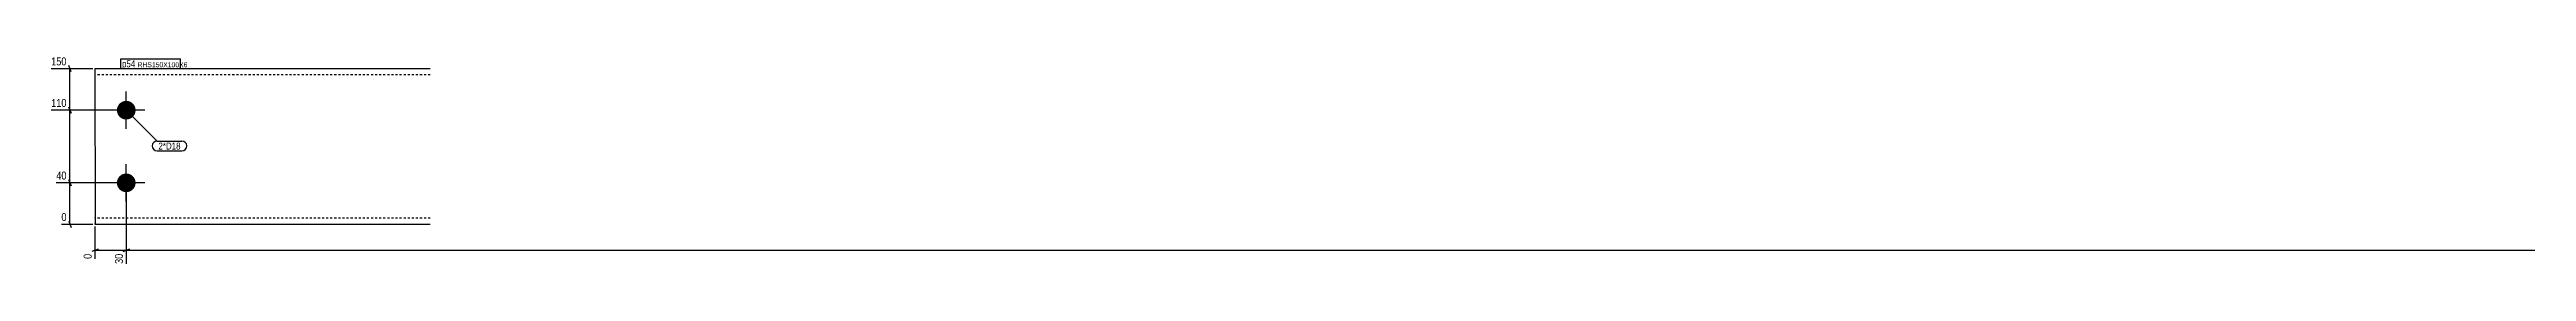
# Model space of a CAD drawing. Header units: millimetres. Extents: x 4 to 15104, y -24 to 217.
# Drawn here: x 4 to 2384, y 14 to 217 of the extents above; entities that cross this region are included whole.
import ezdxf

# ---------------------------------------------------------------- set-up
doc = ezdxf.new("R2010")
doc.units = ezdxf.units.MM
doc.linetypes.add('DXK_LINE_DOT2', pattern=[3.9198, 1.9599, -1.9599])
for name, color, linetype in [('MÅLSÆTNING', 7, 'Continuous'), ('STÅL', 7, 'Continuous'), ('TEKST', 7, 'Continuous')]:
    doc.layers.add(name, color=color, linetype=linetype)
doc.styles.add('Arial Narrow', font='ARIALN.TTF', dxfattribs={"height": 0.2})

msp = doc.modelspace()

# ---------------------------------------------------------------- hatches: boundary and pattern name
at = {"layer": 'STÅL', "linetype": 'Continuous'}
for points in [[(78.1, 154.9, -1), (78.1, 172.9, -1)], [(78.1, 84.9, -1), (78.1, 102.9, -1)]]:
    msp.add_hatch(color=3, dxfattribs=at).paths.add_polyline_path(points)

# ---------------------------------------------------------------- linework, layer by layer
at = {"layer": 'MÅLSÆTNING', "color": 7, "linetype": 'Continuous'}
for p, q in [((46, 203.9), (6, 203.9)), ((25.2, 200.9), (22.8, 206.9)), ((24, 163.9), (24, 203.9)), ((22.8, 166.9), (25.2, 160.9)), ((25.2, 160.9), (22.8, 166.9)), ((76.1, 163.9), (6, 163.9)), ((76.1, 163.9), (6, 163.9)), ((24, 93.9), (24, 163.9)), ((22.8, 96.9), (25.2, 90.9)), ((25.2, 90.9), (22.8, 96.9)), ((76.1, 93.9), (10.9, 93.9)), ((76.1, 93.9), (10.9, 93.9)), ((24, 53.9), (24, 93.9)), ((78.1, 91.9), (78.1, 15.8)), ((78.1, 91.9), (78.1, 15.8)), ((46.1, 53.9), (15.8, 53.9)), ((22.8, 56.9), (25.2, 50.9)), ((48, 51.9), (48, 20.6)), ((51, 30.1), (45, 27.7)), ((48, 28.9), (78.1, 28.9)), ((81.1, 30.1), (75.1, 27.7)), ((75.1, 27.7), (81.1, 30.1)), ((78.1, 28.9), (4688.1, 28.9))]:
    msp.add_line(p, q, dxfattribs=at)
at = {"layer": 'STÅL', "color": 2, "linetype": 'Continuous'}
for p, q in [((370.1, 203.9), (48, 203.9)), ((48, 203.9), (48.1, 54.8)), ((48.1, 53.9), (48.1, 54.8)), ((370.1, 53.9), (48.1, 53.9))]:
    msp.add_line(p, q, dxfattribs=at)
at = {"layer": 'STÅL', "color": 7, "linetype": 'DXK_LINE_DOT2'}
for p, q in [((370.1, 197.9), (48, 197.9)), ((48.1, 59.9), (48.1, 60.4)), ((370.1, 59.9), (48.1, 59.9))]:
    msp.add_line(p, q, dxfattribs=at)
at = {"layer": 'STÅL', "color": 3, "linetype": 'Continuous'}
for p, q in [((78.1, 145.9), (78.1, 181.9)), ((96.1, 163.9), (60.1, 163.9)), ((78.1, 75.9), (78.1, 111.9)), ((96.1, 93.9), (60.1, 93.9))]:
    msp.add_line(p, q, dxfattribs=at)

# ---------------------------------------------------------------- wipeouts: each hides what was drawn before it
at = {"color": 0}
msp.add_wipeout([(130.3, 126), (130.3, 133), (109, 133), (109, 126)], dxfattribs=at).dxf.layer = 'TEKST'

# ---------------------------------------------------------------- next in the draw order: wipeouts: each hides what was drawn before it
at = {"color": 0, "linetype": 'Continuous'}
for points in [[(22.2, 205.5), (22.2, 216.7), (4.4, 216.7), (4.4, 205.5)], [(22.2, 165.5), (22.2, 176.7), (4.4, 176.7), (4.4, 165.5)], [(22.2, 95.5), (22.2, 106.7), (9.3, 106.7), (9.3, 95.5)], [(22.2, 55.5), (22.2, 66.7), (14.1, 66.7), (14.1, 55.5)], [(46.4, 27.1), (35.2, 27.1), (35.2, 19), (46.4, 19)], [(76.5, 27.1), (65.3, 27.1), (65.3, 14.1), (76.5, 14.1)]]:
    msp.add_wipeout(points, dxfattribs=at).dxf.layer = 'MÅLSÆTNING'
at = {"color": 0}
for points in [[(86.8, 205.3), (86.8, 212.3), (74, 212.3), (74, 205.3)], [(130.3, 126), (130.3, 133), (109, 133), (109, 126)]]:
    msp.add_wipeout(points, dxfattribs=at).dxf.layer = 'TEKST'

# ---------------------------------------------------------------- next in the draw order: linework, layer by layer
at = {"layer": 'TEKST', "color": 7, "linetype": 'Continuous'}
for p, q in [((78.1, 163.9), (107.8, 134.2)), ((107.8, 134.2), (131.5, 134.2)), ((107.8, 124.8), (131.5, 124.8))]:
    msp.add_line(p, q, dxfattribs=at)
for centre, start, end in [((107.8, 129.5), 90, 270), ((131.5, 129.5), 270, 90)]:
    msp.add_arc(centre, 4.7, start, end, dxfattribs=at)

# ---------------------------------------------------------------- next in the draw order: texts
at = {"layer": 'MÅLSÆTNING', "color": 3, "linetype": 'Continuous', "style": 'Arial Narrow'}
for s, p in [('150', (6, 207.1)), ('110', (6, 167.1)), ('40', (10.9, 97.1)), ('0', (15.8, 57.1))]:
    msp.add_text(s, height=7.64, dxfattribs=at).set_placement(p)
for s, p in [('0', (44.8, 20.6)), ('30', (74.9, 15.8))]:
    msp.add_text(s, height=7.64, rotation=90.0002, dxfattribs=at).set_placement(p)
at = {"layer": 'TEKST', "color": 3, "style": 'Arial Narrow'}
msp.add_text('2*D18', height=6.68, dxfattribs=at).set_placement((109, 126))

# ---------------------------------------------------------------- next in the draw order: wipeouts: each hides what was drawn before it
at = {"color": 0}
msp.add_wipeout([(86.8, 205.3), (86.8, 212.3), (74, 212.3), (74, 205.3)], dxfattribs=at).dxf.layer = 'TEKST'

# ---------------------------------------------------------------- next in the draw order: linework, layer by layer
at = {"layer": 'TEKST', "color": 7, "linetype": 'Continuous'}
msp.add_line((72.8, 204.1), (72.8, 213.5), dxfattribs=at)

# ---------------------------------------------------------------- next in the draw order: wipeouts: each hides what was drawn before it
at = {"color": 0}
msp.add_wipeout([(129.1, 205.3), (129.1, 210.3), (88.9, 210.3), (88.9, 205.3)], dxfattribs=at).dxf.layer = 'TEKST'

# ---------------------------------------------------------------- next in the draw order: wipeouts: each hides what was drawn before it
msp.add_wipeout([(129.1, 205.3), (129.1, 210.3), (88.9, 210.3), (88.9, 205.3)], dxfattribs=at).dxf.layer = 'TEKST'

# ---------------------------------------------------------------- next in the draw order: linework, layer by layer
at = {"layer": 'TEKST', "color": 7, "linetype": 'Continuous'}
for p, q in [((72.8, 213.5), (130.3, 213.5)), ((72.8, 204.1), (130.3, 204.1)), ((130.3, 204.1), (130.3, 213.5))]:
    msp.add_line(p, q, dxfattribs=at)

# ---------------------------------------------------------------- next in the draw order: texts
at = {"layer": 'TEKST', "color": 3, "style": 'Arial Narrow'}
for s, height, p in [('p54', 6.68, (74, 205.3)), ('RHS150X100X6', 4.772, (88.9, 205.3))]:
    msp.add_text(s, height=height, dxfattribs=at).set_placement(p)

doc.saveas('drawing.dxf')
